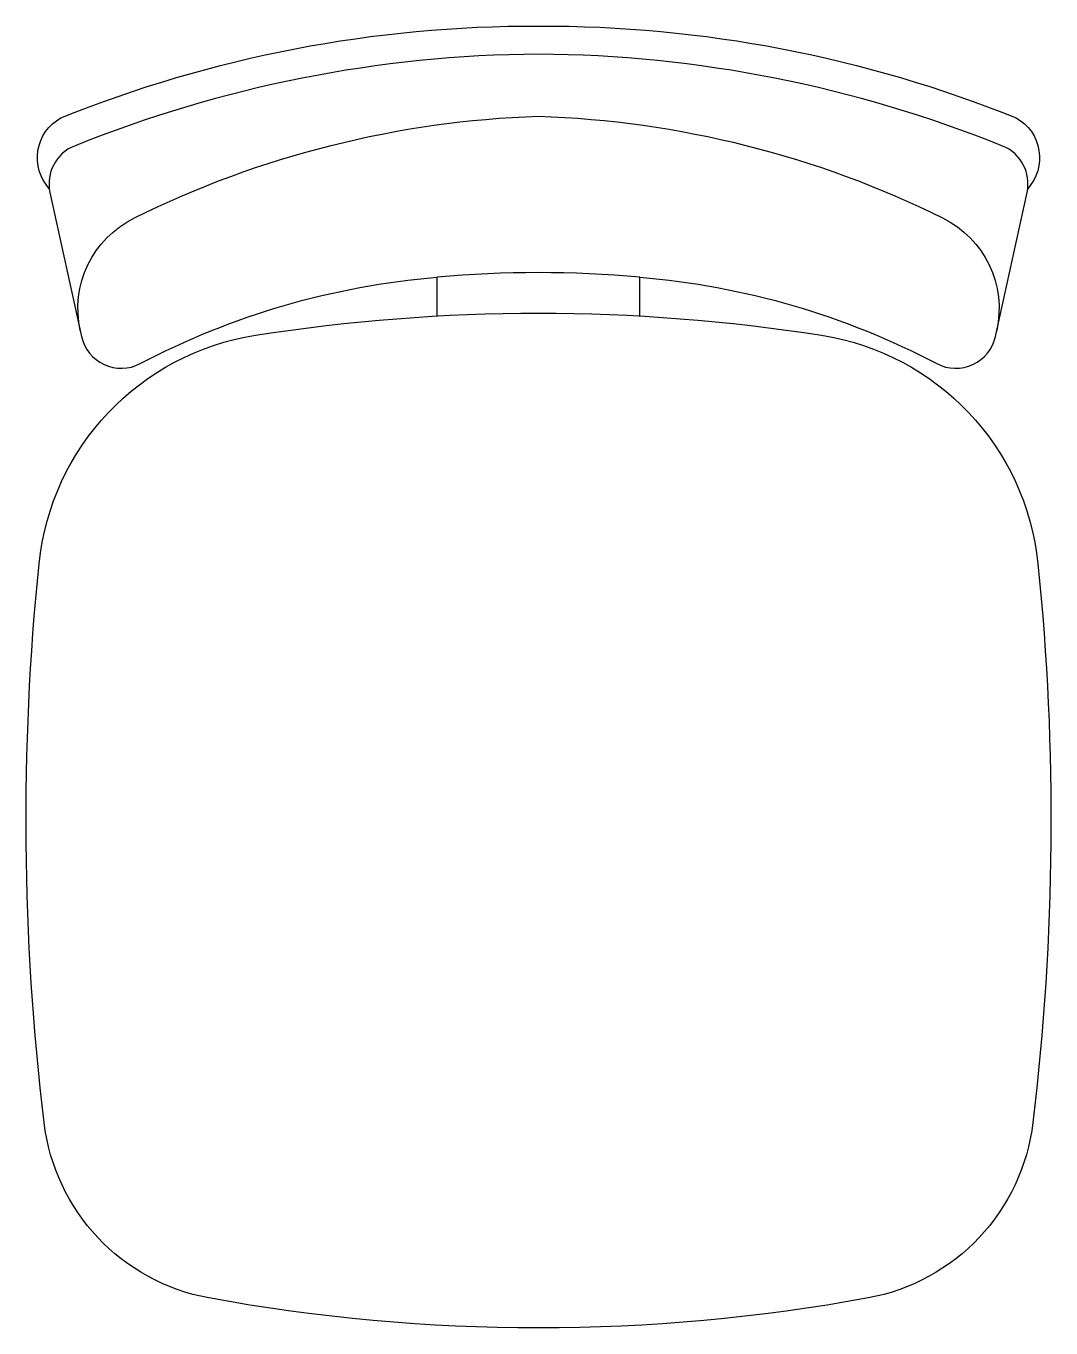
# Model space of a CAD drawing. Extents: x 23.864 to 24.354, y 10.084 to 10.706.
import ezdxf

# ---------------------------------------------------------------- set-up
doc = ezdxf.new("R2010")
doc.units = 0
doc.layers.get('0').update_dxf_attribs({"linetype": 'CONTINUOUS'})

msp = doc.modelspace()

# ---------------------------------------------------------------- linework, layer by layer
at = {"color": 0}
for p, q in [((24.06009, 10.5676), (24.06009, 10.58611)), ((24.15711, 10.5676), (24.15711, 10.58611))]:
    msp.add_line(p, q, dxfattribs=at)
for points in [[(23.87474, 10.62846, -0.481357), (23.88022, 10.66228, -0.097119), (24.1086, 10.7062, -0.097119), (24.33698, 10.66228, -0.481357), (24.34246, 10.62846)], [(24.15711, 10.58611, -0.100785), (24.29905, 10.54481, 0.49505), (24.32704, 10.55782), (24.34216, 10.6267, 0.365963), (24.33047, 10.64886, 0.0944), (24.1086, 10.69277, 0.0944), (23.88673, 10.64886, 0.365963), (23.87505, 10.6267), (23.89017, 10.55782, 0.49505), (23.91815, 10.54481, -0.100785), (24.06009, 10.58611, -0.100785)], [(23.88956, 10.56062, -0.344642), (23.91543, 10.6145, -0.1068), (24.1086, 10.66312, -0.1068), (24.30178, 10.6145, -0.344642), (24.32765, 10.56062)]]:
    msp.add_lwpolyline(points, format="xyb", dxfattribs=at)
msp.add_lwpolyline([(24.24385, 10.55841, -0.340817), (24.34735, 10.44916, -0.05523), (24.34496, 10.18206, -0.328643), (24.26613, 10.09818, -0.09095), (23.95108, 10.09818, -0.328643), (23.87225, 10.18206, -0.05523), (23.86986, 10.44916, -0.340817), (23.97335, 10.55841, -0.077917)], format="xyb", close=True, dxfattribs=at)
msp.add_arc((24.1086, 10.05721), 0.53111, 84.75947, 95.24053, dxfattribs=at)

doc.saveas('drawing.dxf')
